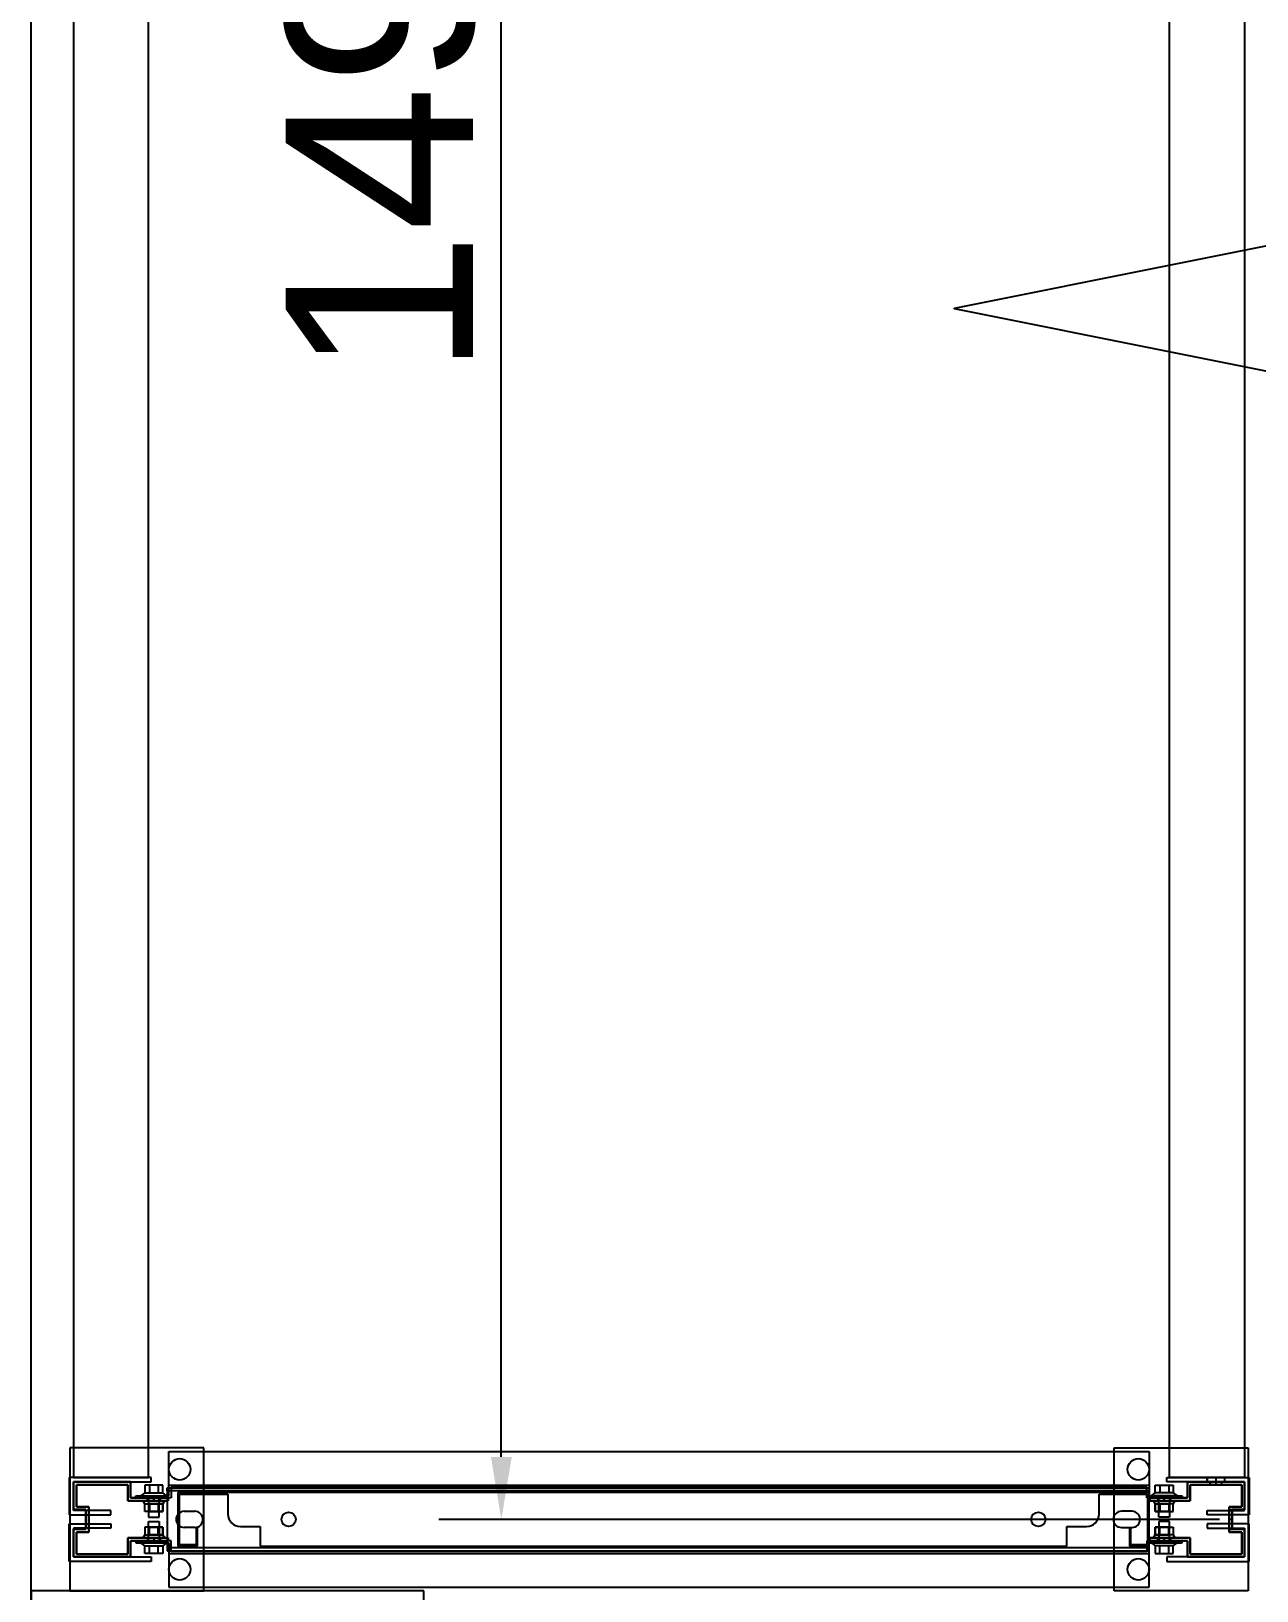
# Model space of a CAD drawing. Header units: millimetres. Extents: x 15382 to 37298, y 7351 to 31127.
# Drawn here: x 23131 to 23818, y 21112 to 21985 of the extents above; entities that cross this region are included whole.
import ezdxf

# ---------------------------------------------------------------- set-up
doc = ezdxf.new("R2010")
doc.units = ezdxf.units.MM
for name, color, linetype in [('01', 7, 'Continuous'), ('02', 3, 'Continuous'), ('03', 6, 'Continuous'), ('04', 30, 'Continuous'), ('05', 12, 'Continuous'), ('444-2', 5, 'Continuous'), ('M40', 3, 'Continuous'), ('M6', 7, 'Continuous'), ('動線', 6, 'Continuous'), ('標的物', 1, 'Continuous'), ('標註', 252, 'Continuous')]:
    doc.layers.add(name, color=color, linetype=linetype)
doc.styles.get("Standard").update_dxf_attribs({"font": 'arial.ttf'})
doc.dimstyles.new('ISO-25', dxfattribs={"dimtxt": 2.5, "dimasz": 2.5, "dimexe": 1.25, "dimexo": 0.625, "dimtad": 1, "dimtxsty": 'Standard', "dimcen": 2.5, "dimadec": 0, "dimazin": 0, "dimtfac": 1, "dimtmove": 0, "dimatfit": 3, "dimfxl": 1, "dimarcsym": 0})

# ---------------------------------------------------------------- blocks, each defined once
blk = doc.blocks.new('*D613')
at = {"layer": 'Defpoints', "color": 0, "transparency": 16777216}
for p in [(23394.55, 22643.66), (23803.9, 22643.66), (23803.9, 21151.66)]:
    blk.add_point(p, dxfattribs=at)
at = {"layer": '標註', "color": 0, "lineweight": -2, "transparency": 16777216}
for p, q in [((23796.9, 22643.66), (23359.55, 22643.66)), ((23394.55, 21186.66), (23394.55, 22608.66)), ((23796.9, 21151.66), (23359.55, 21151.66))]:
    blk.add_line(p, q, dxfattribs=at)
at = {"layer": '標註', "color": 0, "transparency": 16777216}
for points in [[(23388.72, 22608.66), (23400.39, 22608.66), (23394.55, 22643.66)], [(23388.72, 21186.66), (23400.39, 21186.66), (23394.55, 21151.66)]]:
    blk.add_solid(points, dxfattribs=at)
at = {"layer": '標註', "color": 0, "transparency": 16777216, "insert": (23326.94, 21954.38), "char_height": 105, "attachment_point": 5, "rotation": 90}
blk.add_mtext('1492', dxfattribs=at)

msp = doc.modelspace()

# ---------------------------------------------------------------- linework, layer by layer
at = {"layer": '01'}
for p, q in [((23207.397, 21167.664), (23207.397, 21169.264)), ((23207.397, 21169.264), (23757.398, 21169.264)), ((23757.398, 21167.664), (23207.397, 21167.664)), ((23207.397, 21167.664), (23207.397, 21135.664)), ((23757.398, 21169.264), (23757.398, 21167.664)), ((23212.397, 21151.664), (23212.397, 21151.664)), ((23216.897, 21156.164), (23222.897, 21156.164)), ((23227.397, 21151.664), (23227.397, 21151.664)), ((23737.398, 21151.664), (23737.398, 21151.664)), ((23747.898, 21156.164), (23741.898, 21156.164)), ((23752.398, 21151.664), (23752.398, 21151.664)), ((23222.897, 21147.164), (23216.897, 21147.164)), ((23741.898, 21147.164), (23747.898, 21147.164)), ((23757.398, 21135.664), (23207.397, 21135.664)), ((23207.397, 21135.664), (23207.397, 21134.064)), ((23207.397, 21134.064), (23757.398, 21134.064)), ((23757.398, 21134.064), (23757.398, 21135.664))]:
    msp.add_line(p, q, dxfattribs=at)
for centre, start, end in [((23216.897, 21151.664), 90, 180), ((23216.897, 21151.664), 180, 270), ((23222.897, 21151.664), 0, 90), ((23222.897, 21151.664), 270, 0), ((23741.898, 21151.664), 90, 180), ((23741.898, 21151.664), 180, 270), ((23747.898, 21151.664), 0, 90), ((23747.898, 21151.664), 270, 0)]:
    msp.add_arc(centre, 4.5, start, end, dxfattribs=at)
at = {"layer": '02'}
for p, q in [((23227.897, 21191.664), (23152.897, 21191.664)), ((23152.897, 21191.664), (23152.897, 21111.664)), ((23227.897, 21111.664), (23227.897, 21191.664)), ((23737.898, 21111.664), (23737.898, 21191.664)), ((23737.898, 21191.664), (23812.898, 21191.664)), ((23812.898, 21191.664), (23812.898, 21111.664)), ((23152.897, 21111.664), (23227.897, 21111.664)), ((23812.898, 21111.664), (23737.898, 21111.664))]:
    msp.add_line(p, q, dxfattribs=at)
at = {"layer": '02', "lineweight": -3}
for centre in [(23214.397, 21179.664), (23751.398, 21179.664), (23214.397, 21123.664), (23751.398, 21123.664)]:
    msp.add_circle(centre, 6, dxfattribs=at)
at = {"layer": '03'}
for points in [[(23196.897, 21175.164), (23196.897, 22620.164), (23154.897, 22620.164), (23154.897, 21175.164)], [(23768.898, 21175.164), (23768.898, 22620.164), (23810.898, 22620.164), (23810.898, 21175.164)]]:
    msp.add_lwpolyline(points, close=True, dxfattribs=at)
at = {"layer": '04'}
for p, q in [((23208.397, 21164.864), (23208.397, 21189.664)), ((23208.397, 21189.664), (23757.398, 21189.664)), ((23757.398, 21189.664), (23757.398, 21164.864)), ((23208.397, 21164.864), (23208.397, 21170.864)), ((23208.397, 21170.864), (23757.398, 21170.864)), ((23756.198, 21169.664), (23209.597, 21169.664)), ((23209.597, 21169.664), (23209.597, 21163.664)), ((23756.198, 21169.664), (23209.597, 21169.664)), ((23209.597, 21169.664), (23209.597, 21163.664)), ((23756.198, 21163.664), (23756.198, 21169.664)), ((23756.198, 21163.664), (23756.198, 21169.664)), ((23757.398, 21170.864), (23757.398, 21164.864)), ((23189.897, 21163.664), (23189.897, 21164.864)), ((23189.897, 21164.864), (23208.397, 21164.864)), ((23189.897, 21163.664), (23189.897, 21164.864)), ((23189.897, 21164.864), (23208.397, 21164.864)), ((23209.597, 21163.664), (23189.897, 21163.664)), ((23209.597, 21163.664), (23189.897, 21163.664)), ((23775.898, 21163.664), (23756.198, 21163.664)), ((23775.898, 21163.664), (23756.198, 21163.664)), ((23757.398, 21164.864), (23775.898, 21164.864)), ((23757.398, 21164.864), (23775.898, 21164.864)), ((23775.898, 21164.864), (23775.898, 21163.664)), ((23775.898, 21164.864), (23775.898, 21163.664)), ((23209.597, 21139.664), (23189.897, 21139.664)), ((23189.897, 21139.664), (23189.897, 21138.464)), ((23209.597, 21139.664), (23189.897, 21139.664)), ((23189.897, 21139.664), (23189.897, 21138.464)), ((23189.897, 21138.464), (23208.397, 21138.464)), ((23189.897, 21138.464), (23208.397, 21138.464)), ((23208.397, 21138.464), (23208.397, 21132.464)), ((23208.397, 21138.464), (23208.397, 21113.664)), ((23209.597, 21133.664), (23209.597, 21139.664)), ((23209.597, 21133.664), (23209.597, 21139.664)), ((23756.198, 21133.664), (23209.597, 21133.664)), ((23756.198, 21133.664), (23209.597, 21133.664)), ((23775.898, 21139.664), (23756.198, 21139.664)), ((23756.198, 21139.664), (23756.198, 21133.664)), ((23775.898, 21139.664), (23756.198, 21139.664)), ((23756.198, 21139.664), (23756.198, 21133.664)), ((23757.398, 21138.464), (23775.898, 21138.464)), ((23757.398, 21132.464), (23757.398, 21138.464)), ((23757.398, 21138.464), (23775.898, 21138.464)), ((23757.398, 21113.664), (23757.398, 21138.464)), ((23775.898, 21138.464), (23775.898, 21139.664)), ((23775.898, 21138.464), (23775.898, 21139.664)), ((23208.397, 21132.464), (23757.398, 21132.464)), ((23208.397, 21113.664), (23757.398, 21113.664))]:
    msp.add_line(p, q, dxfattribs=at)
at = {"layer": '04', "lineweight": -3}
for p, q in [((23196.397, 21164.864), (23203.397, 21164.864)), ((23196.397, 21163.664), (23196.397, 21164.864)), ((23203.397, 21163.664), (23196.397, 21163.664)), ((23199.897, 21164.864), (23203.397, 21164.864)), ((23199.897, 21163.664), (23199.897, 21164.864)), ((23203.397, 21163.664), (23199.897, 21163.664)), ((23203.397, 21164.864), (23203.397, 21163.664)), ((23203.397, 21164.864), (23203.397, 21163.664)), ((23769.398, 21164.864), (23762.398, 21164.864)), ((23762.398, 21164.864), (23762.398, 21163.664)), ((23765.898, 21164.864), (23762.398, 21164.864)), ((23762.398, 21164.864), (23762.398, 21163.664)), ((23762.398, 21163.664), (23769.398, 21163.664)), ((23762.398, 21163.664), (23765.898, 21163.664)), ((23765.898, 21163.664), (23765.898, 21164.864)), ((23769.398, 21163.664), (23769.398, 21164.864)), ((23203.397, 21139.664), (23196.397, 21139.664)), ((23196.397, 21139.664), (23196.397, 21138.464)), ((23196.397, 21138.464), (23203.397, 21138.464)), ((23203.397, 21139.664), (23199.897, 21139.664)), ((23199.897, 21139.664), (23199.897, 21138.464)), ((23199.897, 21138.464), (23203.397, 21138.464)), ((23203.397, 21138.464), (23203.397, 21139.664)), ((23203.397, 21138.464), (23203.397, 21139.664)), ((23762.398, 21138.464), (23762.398, 21139.664)), ((23762.398, 21139.664), (23769.398, 21139.664)), ((23762.398, 21138.464), (23762.398, 21139.664)), ((23762.398, 21139.664), (23765.898, 21139.664)), ((23769.398, 21138.464), (23762.398, 21138.464)), ((23765.898, 21138.464), (23762.398, 21138.464)), ((23765.898, 21139.664), (23765.898, 21138.464)), ((23769.398, 21139.664), (23769.398, 21138.464))]:
    msp.add_line(p, q, dxfattribs=at)
at = {"layer": '05'}
for p, q in [((23198.397, 21175.164), (23152.397, 21175.164)), ((23152.397, 21175.164), (23152.397, 21155.664)), ((23154.897, 21156.664), (23154.897, 21172.664)), ((23154.897, 21172.664), (23198.397, 21172.664)), ((23198.397, 21172.664), (23198.397, 21175.164)), ((23767.398, 21172.664), (23767.398, 21175.164)), ((23767.398, 21175.164), (23813.398, 21175.164)), ((23810.898, 21172.664), (23767.398, 21172.664)), ((23789.919, 21172.664), (23789.919, 21175.164)), ((23794.898, 21172.664), (23794.898, 21175.164)), ((23799.876, 21172.664), (23799.876, 21175.164)), ((23810.898, 21156.664), (23810.898, 21172.664)), ((23813.398, 21175.164), (23813.398, 21155.664)), ((23152.397, 21156.664), (23152.397, 21154.164)), ((23152.397, 21154.164), (23175.897, 21154.164)), ((23175.897, 21156.664), (23154.897, 21156.664)), ((23175.897, 21154.164), (23175.897, 21156.664)), ((23789.898, 21154.164), (23789.898, 21156.664)), ((23789.898, 21156.664), (23810.898, 21156.664)), ((23813.398, 21154.164), (23789.898, 21154.164)), ((23813.398, 21156.664), (23813.398, 21154.164)), ((23152.397, 21146.664), (23152.397, 21149.164)), ((23152.397, 21149.164), (23175.897, 21149.164)), ((23152.397, 21128.164), (23152.397, 21147.664)), ((23175.897, 21146.664), (23154.897, 21146.664)), ((23154.897, 21146.664), (23154.897, 21130.664)), ((23175.897, 21149.164), (23175.897, 21146.664)), ((23813.398, 21149.164), (23789.898, 21149.164)), ((23789.898, 21149.164), (23789.898, 21146.664)), ((23789.898, 21146.664), (23810.898, 21146.664)), ((23810.898, 21146.664), (23810.898, 21130.664)), ((23813.398, 21146.664), (23813.398, 21149.164)), ((23813.398, 21128.164), (23813.398, 21147.664)), ((23198.397, 21128.164), (23152.397, 21128.164)), ((23154.897, 21130.664), (23198.397, 21130.664)), ((23198.397, 21130.664), (23198.397, 21128.164)), ((23810.898, 21130.664), (23767.398, 21130.664)), ((23767.398, 21130.664), (23767.398, 21128.164)), ((23767.398, 21128.164), (23813.398, 21128.164))]:
    msp.add_line(p, q, dxfattribs=at)
at = {"layer": '05', "lineweight": -3}
for p, q in [((23799.876, 21175.164), (23789.919, 21175.164)), ((23789.919, 21175.164), (23789.919, 21172.664)), ((23794.898, 21175.164), (23789.919, 21175.164)), ((23789.919, 21175.164), (23789.919, 21172.664)), ((23789.919, 21172.664), (23799.876, 21172.664)), ((23789.919, 21172.664), (23794.898, 21172.664)), ((23794.898, 21172.664), (23794.898, 21175.164)), ((23799.876, 21172.664), (23799.876, 21175.164))]:
    msp.add_line(p, q, dxfattribs=at)
at = {"layer": '444-2'}
for p, q in [((23757.398, 21166.664), (23213.397, 21166.664)), ((23213.397, 21166.664), (23213.397, 21136.664)), ((23214.197, 21137.464), (23214.197, 21165.864)), ((23214.197, 21165.864), (23241.397, 21165.864)), ((23241.397, 21165.864), (23241.397, 21154.664)), ((23729.398, 21154.664), (23729.398, 21165.864)), ((23729.398, 21165.864), (23756.598, 21165.864)), ((23757.398, 21166.664), (23756.598, 21166.664)), ((23756.598, 21165.864), (23756.598, 21137.464)), ((23757.398, 21165.864), (23757.398, 21166.664)), ((23757.398, 21136.664), (23757.398, 21166.664)), ((23224.397, 21146.664), (23223.597, 21146.664)), ((23223.597, 21146.664), (23223.597, 21137.464)), ((23224.397, 21136.664), (23224.397, 21146.664)), ((23248.397, 21147.664), (23259.397, 21147.664)), ((23259.397, 21147.664), (23259.397, 21136.664)), ((23711.398, 21136.664), (23711.398, 21147.664)), ((23711.398, 21147.664), (23722.398, 21147.664)), ((23747.198, 21146.664), (23746.398, 21146.664)), ((23746.398, 21146.664), (23746.398, 21136.664)), ((23747.198, 21137.464), (23747.198, 21146.664)), ((23213.397, 21136.664), (23224.397, 21136.664)), ((23223.597, 21137.464), (23214.197, 21137.464)), ((23259.397, 21136.664), (23711.398, 21136.664)), ((23746.398, 21136.664), (23757.398, 21136.664)), ((23756.598, 21137.464), (23747.198, 21137.464))]:
    msp.add_line(p, q, dxfattribs=at)
for centre in [(23275.397, 21151.664), (23695.398, 21151.664)]:
    msp.add_circle(centre, 4, dxfattribs=at)
for centre, start, end in [((23248.397, 21154.664), 180, 270), ((23722.398, 21154.664), 270, 0)]:
    msp.add_arc(centre, 7, start, end, dxfattribs=at)
at = {"layer": 'M40'}
for p, q in [((23186.897, 21172.664), (23154.897, 21172.664)), ((23154.897, 21172.664), (23154.897, 21157.164)), ((23154.897, 21157.164), (23154.897, 21172.664)), ((23154.897, 21172.664), (23186.897, 21172.664)), ((23156.497, 21158.764), (23156.497, 21171.064)), ((23156.497, 21171.064), (23185.297, 21171.064)), ((23185.297, 21171.064), (23156.497, 21171.064)), ((23156.497, 21171.064), (23156.497, 21158.764)), ((23185.297, 21171.064), (23185.297, 21162.064)), ((23185.297, 21162.064), (23185.297, 21171.064)), ((23186.897, 21163.664), (23186.897, 21172.664)), ((23186.897, 21172.664), (23186.897, 21163.664)), ((23778.898, 21163.664), (23778.898, 21172.664)), ((23778.898, 21172.664), (23810.898, 21172.664)), ((23810.898, 21172.664), (23778.898, 21172.664)), ((23778.898, 21172.664), (23778.898, 21163.664)), ((23809.298, 21171.064), (23780.498, 21171.064)), ((23780.498, 21171.064), (23780.498, 21162.064)), ((23780.498, 21162.064), (23780.498, 21171.064)), ((23780.498, 21171.064), (23809.298, 21171.064)), ((23791.648, 21171.064), (23791.648, 21172.664)), ((23794.898, 21171.064), (23794.898, 21172.664)), ((23798.148, 21171.064), (23798.148, 21172.664)), ((23809.298, 21158.764), (23809.298, 21171.064)), ((23809.298, 21171.064), (23809.298, 21158.764)), ((23810.898, 21172.664), (23810.898, 21157.164)), ((23810.898, 21157.164), (23810.898, 21172.664)), ((23185.297, 21163.664), (23185.297, 21162.064)), ((23185.297, 21162.064), (23207.897, 21162.064)), ((23185.297, 21162.064), (23186.897, 21162.064)), ((23207.897, 21162.064), (23185.297, 21162.064)), ((23207.897, 21163.664), (23186.897, 21163.664)), ((23186.897, 21163.664), (23207.897, 21163.664)), ((23196.397, 21163.664), (23196.397, 21162.064)), ((23199.897, 21163.664), (23199.897, 21162.064)), ((23203.397, 21163.664), (23203.397, 21162.064)), ((23207.897, 21162.064), (23207.897, 21163.664)), ((23207.897, 21163.664), (23207.897, 21162.064)), ((23757.898, 21162.064), (23757.898, 21163.664)), ((23757.898, 21163.664), (23778.898, 21163.664)), ((23778.898, 21163.664), (23757.898, 21163.664)), ((23757.898, 21163.664), (23757.898, 21162.064)), ((23780.498, 21162.064), (23757.898, 21162.064)), ((23757.898, 21162.064), (23780.498, 21162.064)), ((23762.398, 21163.664), (23762.398, 21162.064)), ((23765.898, 21163.664), (23765.898, 21162.064)), ((23769.398, 21163.664), (23769.398, 21162.064)), ((23780.498, 21162.064), (23778.898, 21162.064)), ((23780.498, 21163.664), (23780.498, 21162.064)), ((23154.897, 21157.164), (23161.897, 21157.164)), ((23161.897, 21157.164), (23154.897, 21157.164)), ((23163.497, 21158.764), (23156.497, 21158.764)), ((23156.497, 21158.764), (23163.497, 21158.764)), ((23161.897, 21157.164), (23161.897, 21146.164)), ((23161.897, 21146.164), (23161.897, 21157.164)), ((23163.497, 21144.564), (23163.497, 21158.764)), ((23163.497, 21158.764), (23163.497, 21144.564)), ((23802.298, 21144.564), (23802.298, 21158.764)), ((23802.298, 21158.764), (23809.298, 21158.764)), ((23809.298, 21158.764), (23802.298, 21158.764)), ((23802.298, 21158.764), (23802.298, 21144.564)), ((23810.898, 21157.164), (23803.898, 21157.164)), ((23803.898, 21157.164), (23803.898, 21146.164)), ((23803.898, 21146.164), (23803.898, 21157.164)), ((23803.898, 21157.164), (23810.898, 21157.164)), ((23161.897, 21146.164), (23154.897, 21146.164)), ((23154.897, 21146.164), (23154.897, 21130.664)), ((23154.897, 21130.664), (23154.897, 21146.164)), ((23154.897, 21146.164), (23161.897, 21146.164)), ((23156.497, 21132.264), (23156.497, 21144.564)), ((23156.497, 21144.564), (23163.497, 21144.564)), ((23163.497, 21144.564), (23156.497, 21144.564)), ((23156.497, 21144.564), (23156.497, 21132.264)), ((23803.898, 21146.164), (23802.298, 21146.164)), ((23809.298, 21144.564), (23802.298, 21144.564)), ((23802.298, 21144.564), (23809.298, 21144.564)), ((23803.898, 21146.164), (23810.898, 21146.164)), ((23810.898, 21146.164), (23803.898, 21146.164)), ((23809.298, 21132.264), (23809.298, 21144.564)), ((23809.298, 21144.564), (23809.298, 21132.264)), ((23810.898, 21146.164), (23810.898, 21130.664)), ((23810.898, 21130.664), (23810.898, 21146.164)), ((23207.897, 21141.264), (23185.297, 21141.264)), ((23185.297, 21141.264), (23185.297, 21132.264)), ((23185.297, 21139.664), (23185.297, 21141.264)), ((23185.297, 21141.264), (23207.897, 21141.264)), ((23185.297, 21132.264), (23185.297, 21141.264)), ((23185.297, 21141.264), (23186.897, 21141.264)), ((23186.897, 21130.664), (23186.897, 21139.664)), ((23186.897, 21139.664), (23207.897, 21139.664)), ((23207.897, 21139.664), (23186.897, 21139.664)), ((23186.897, 21139.664), (23186.897, 21130.664)), ((23196.397, 21141.264), (23196.397, 21139.664)), ((23199.897, 21141.264), (23199.897, 21139.664)), ((23203.397, 21141.264), (23203.397, 21139.664)), ((23207.897, 21139.664), (23207.897, 21141.264)), ((23207.897, 21141.264), (23207.897, 21139.664)), ((23757.898, 21139.664), (23757.898, 21141.264)), ((23757.898, 21141.264), (23780.498, 21141.264)), ((23780.498, 21141.264), (23757.898, 21141.264)), ((23757.898, 21141.264), (23757.898, 21139.664)), ((23778.898, 21139.664), (23757.898, 21139.664)), ((23757.898, 21139.664), (23778.898, 21139.664)), ((23762.398, 21141.264), (23762.398, 21139.664)), ((23765.898, 21141.264), (23765.898, 21139.664)), ((23769.398, 21141.264), (23769.398, 21139.664)), ((23780.498, 21141.264), (23778.898, 21141.264)), ((23778.898, 21130.664), (23778.898, 21139.664)), ((23778.898, 21139.664), (23778.898, 21130.664)), ((23780.498, 21141.264), (23780.498, 21132.264)), ((23780.498, 21139.664), (23780.498, 21141.264)), ((23780.498, 21132.264), (23780.498, 21141.264)), ((23154.897, 21130.664), (23186.897, 21130.664)), ((23186.897, 21130.664), (23154.897, 21130.664)), ((23185.297, 21132.264), (23156.497, 21132.264)), ((23156.497, 21132.264), (23185.297, 21132.264)), ((23810.898, 21130.664), (23778.898, 21130.664)), ((23778.898, 21130.664), (23810.898, 21130.664)), ((23780.498, 21132.264), (23809.298, 21132.264)), ((23809.298, 21132.264), (23780.498, 21132.264))]:
    msp.add_line(p, q, dxfattribs=at)
at = {"layer": 'M40', "lineweight": -3}
for p, q in [((23798.148, 21172.664), (23791.648, 21172.664)), ((23791.648, 21172.664), (23791.648, 21171.064)), ((23794.898, 21172.664), (23791.648, 21172.664)), ((23791.648, 21172.664), (23791.648, 21171.064)), ((23791.648, 21171.064), (23798.148, 21171.064)), ((23791.648, 21171.064), (23794.898, 21171.064)), ((23794.898, 21171.064), (23794.898, 21172.664)), ((23798.148, 21171.064), (23798.148, 21172.664)), ((23196.397, 21163.664), (23203.397, 21163.664)), ((23196.397, 21162.064), (23196.397, 21163.664)), ((23203.397, 21162.064), (23196.397, 21162.064)), ((23199.897, 21163.664), (23203.397, 21163.664)), ((23199.897, 21162.064), (23199.897, 21163.664)), ((23203.397, 21162.064), (23199.897, 21162.064)), ((23203.397, 21163.664), (23203.397, 21162.064)), ((23203.397, 21163.664), (23203.397, 21162.064)), ((23769.398, 21163.664), (23762.398, 21163.664)), ((23762.398, 21163.664), (23762.398, 21162.064)), ((23765.898, 21163.664), (23762.398, 21163.664)), ((23762.398, 21163.664), (23762.398, 21162.064)), ((23762.398, 21162.064), (23769.398, 21162.064)), ((23762.398, 21162.064), (23765.898, 21162.064)), ((23765.898, 21162.064), (23765.898, 21163.664)), ((23769.398, 21162.064), (23769.398, 21163.664)), ((23802.298, 21146.164), (23802.298, 21157.164)), ((23802.298, 21157.164), (23803.898, 21157.164)), ((23802.298, 21151.664), (23802.298, 21146.164)), ((23803.898, 21151.664), (23802.298, 21151.664)), ((23803.898, 21157.164), (23803.898, 21146.164)), ((23803.898, 21146.164), (23803.898, 21151.664)), ((23803.898, 21146.164), (23802.298, 21146.164)), ((23802.298, 21146.164), (23803.898, 21146.164)), ((23203.397, 21141.264), (23196.397, 21141.264)), ((23196.397, 21141.264), (23196.397, 21139.664)), ((23196.397, 21139.664), (23203.397, 21139.664)), ((23203.397, 21141.264), (23199.897, 21141.264)), ((23199.897, 21141.264), (23199.897, 21139.664)), ((23199.897, 21139.664), (23203.397, 21139.664)), ((23203.397, 21139.664), (23203.397, 21141.264)), ((23203.397, 21139.664), (23203.397, 21141.264)), ((23762.398, 21139.664), (23762.398, 21141.264)), ((23762.398, 21141.264), (23769.398, 21141.264)), ((23762.398, 21139.664), (23762.398, 21141.264)), ((23762.398, 21141.264), (23765.898, 21141.264)), ((23769.398, 21139.664), (23762.398, 21139.664)), ((23765.898, 21139.664), (23762.398, 21139.664)), ((23765.898, 21141.264), (23765.898, 21139.664)), ((23769.398, 21141.264), (23769.398, 21139.664))]:
    msp.add_line(p, q, dxfattribs=at)
at = {"layer": 'M6'}
for p, q in [((23204.897, 21170.864), (23194.897, 21170.864)), ((23194.897, 21170.864), (23194.897, 21166.564)), ((23204.897, 21170.864), (23194.897, 21170.864)), ((23194.897, 21170.864), (23194.897, 21166.564)), ((23197.397, 21170.864), (23197.397, 21166.564)), ((23202.397, 21170.864), (23202.397, 21166.564)), ((23204.897, 21166.564), (23204.897, 21170.864)), ((23204.897, 21166.564), (23204.897, 21170.864)), ((23760.898, 21166.564), (23760.898, 21170.864)), ((23760.898, 21170.864), (23770.898, 21170.864)), ((23760.898, 21166.564), (23760.898, 21170.864)), ((23760.898, 21170.864), (23770.898, 21170.864)), ((23763.398, 21170.864), (23763.398, 21166.564)), ((23768.398, 21170.864), (23768.398, 21166.564)), ((23770.898, 21170.864), (23770.898, 21166.564)), ((23770.898, 21170.864), (23770.898, 21166.564)), ((23194.897, 21166.564), (23192.897, 21165.064)), ((23192.897, 21165.064), (23192.897, 21164.864)), ((23192.897, 21164.864), (23196.897, 21164.864)), ((23193.897, 21161.864), (23193.897, 21162.064)), ((23193.897, 21162.064), (23205.897, 21162.064)), ((23194.897, 21160.364), (23193.897, 21161.864)), ((23194.897, 21166.564), (23204.897, 21166.564)), ((23194.897, 21156.064), (23194.897, 21160.364)), ((23194.897, 21160.364), (23204.897, 21160.364)), ((23194.897, 21156.064), (23194.897, 21160.364)), ((23194.897, 21156.064), (23194.897, 21160.364)), ((23194.897, 21160.364), (23202.397, 21160.364)), ((23196.897, 21164.864), (23196.897, 21152.864)), ((23204.897, 21160.364), (23197.397, 21160.364)), ((23197.397, 21160.364), (23197.397, 21156.064)), ((23202.397, 21160.364), (23202.397, 21156.064)), ((23202.897, 21152.864), (23202.897, 21164.864)), ((23202.897, 21164.864), (23206.897, 21164.864)), ((23206.897, 21165.064), (23204.897, 21166.564)), ((23205.897, 21161.864), (23204.897, 21160.364)), ((23204.897, 21160.364), (23204.897, 21156.064)), ((23204.897, 21160.364), (23204.897, 21156.064)), ((23204.897, 21156.064), (23204.897, 21160.364)), ((23205.897, 21162.064), (23205.897, 21161.864)), ((23206.897, 21164.864), (23206.897, 21165.064)), ((23758.898, 21165.064), (23760.898, 21166.564)), ((23758.898, 21164.864), (23758.898, 21165.064)), ((23762.898, 21164.864), (23758.898, 21164.864)), ((23771.898, 21162.064), (23759.898, 21162.064)), ((23759.898, 21162.064), (23759.898, 21161.864)), ((23759.898, 21161.864), (23760.898, 21160.364)), ((23770.898, 21166.564), (23760.898, 21166.564)), ((23760.898, 21160.364), (23760.898, 21156.064)), ((23770.898, 21160.364), (23760.898, 21160.364)), ((23760.898, 21160.364), (23760.898, 21156.064)), ((23760.898, 21156.064), (23760.898, 21160.364)), ((23760.898, 21160.364), (23768.398, 21160.364)), ((23762.898, 21152.864), (23762.898, 21164.864)), ((23770.898, 21160.364), (23763.398, 21160.364)), ((23763.398, 21160.364), (23763.398, 21156.064)), ((23768.398, 21160.364), (23768.398, 21156.064)), ((23768.898, 21164.864), (23768.898, 21152.864)), ((23772.898, 21164.864), (23768.898, 21164.864)), ((23770.898, 21166.564), (23772.898, 21165.064)), ((23770.898, 21160.364), (23771.898, 21161.864)), ((23770.898, 21156.064), (23770.898, 21160.364)), ((23770.898, 21156.064), (23770.898, 21160.364)), ((23770.898, 21156.064), (23770.898, 21160.364)), ((23771.898, 21161.864), (23771.898, 21162.064)), ((23772.898, 21165.064), (23772.898, 21164.864)), ((23204.897, 21156.064), (23194.897, 21156.064)), ((23204.897, 21156.064), (23194.897, 21156.064)), ((23202.397, 21156.064), (23194.897, 21156.064)), ((23196.897, 21152.864), (23202.897, 21152.864)), ((23196.897, 21138.464), (23196.897, 21150.464)), ((23196.897, 21150.464), (23202.897, 21150.464)), ((23197.397, 21156.064), (23204.897, 21156.064)), ((23202.897, 21150.464), (23202.897, 21138.464)), ((23760.898, 21156.064), (23770.898, 21156.064)), ((23760.898, 21156.064), (23770.898, 21156.064)), ((23768.398, 21156.064), (23760.898, 21156.064)), ((23768.898, 21152.864), (23762.898, 21152.864)), ((23768.898, 21150.464), (23762.898, 21150.464)), ((23762.898, 21150.464), (23762.898, 21138.464)), ((23763.398, 21156.064), (23770.898, 21156.064)), ((23768.898, 21138.464), (23768.898, 21150.464)), ((23194.897, 21142.964), (23193.897, 21141.464)), ((23193.897, 21141.464), (23193.897, 21141.264)), ((23204.897, 21147.264), (23194.897, 21147.264)), ((23194.897, 21147.264), (23194.897, 21142.964)), ((23204.897, 21147.264), (23194.897, 21147.264)), ((23194.897, 21147.264), (23194.897, 21142.964)), ((23194.897, 21147.264), (23194.897, 21142.964)), ((23202.397, 21147.264), (23194.897, 21147.264)), ((23194.897, 21142.964), (23204.897, 21142.964)), ((23194.897, 21142.964), (23202.397, 21142.964)), ((23197.397, 21142.964), (23197.397, 21147.264)), ((23197.397, 21147.264), (23204.897, 21147.264)), ((23204.897, 21142.964), (23197.397, 21142.964)), ((23202.397, 21142.964), (23202.397, 21147.264)), ((23204.897, 21142.964), (23204.897, 21147.264)), ((23204.897, 21142.964), (23204.897, 21147.264)), ((23204.897, 21147.264), (23204.897, 21142.964)), ((23205.897, 21141.464), (23204.897, 21142.964)), ((23205.897, 21141.264), (23205.897, 21141.464)), ((23759.898, 21141.464), (23760.898, 21142.964)), ((23759.898, 21141.264), (23759.898, 21141.464)), ((23760.898, 21142.964), (23760.898, 21147.264)), ((23760.898, 21147.264), (23770.898, 21147.264)), ((23760.898, 21142.964), (23760.898, 21147.264)), ((23760.898, 21147.264), (23770.898, 21147.264)), ((23760.898, 21147.264), (23760.898, 21142.964)), ((23768.398, 21147.264), (23760.898, 21147.264)), ((23770.898, 21142.964), (23760.898, 21142.964)), ((23760.898, 21142.964), (23768.398, 21142.964)), ((23763.398, 21142.964), (23763.398, 21147.264)), ((23763.398, 21147.264), (23770.898, 21147.264)), ((23770.898, 21142.964), (23763.398, 21142.964)), ((23768.398, 21142.964), (23768.398, 21147.264)), ((23770.898, 21147.264), (23770.898, 21142.964)), ((23770.898, 21147.264), (23770.898, 21142.964)), ((23770.898, 21147.264), (23770.898, 21142.964)), ((23770.898, 21142.964), (23771.898, 21141.464)), ((23771.898, 21141.464), (23771.898, 21141.264)), ((23192.897, 21138.264), (23192.897, 21138.464)), ((23192.897, 21138.464), (23196.897, 21138.464)), ((23194.897, 21136.764), (23192.897, 21138.264)), ((23193.897, 21141.264), (23205.897, 21141.264)), ((23194.897, 21132.464), (23194.897, 21136.764)), ((23194.897, 21136.764), (23204.897, 21136.764)), ((23194.897, 21132.464), (23194.897, 21136.764)), ((23197.397, 21132.464), (23197.397, 21136.764)), ((23202.397, 21132.464), (23202.397, 21136.764)), ((23202.897, 21138.464), (23206.897, 21138.464)), ((23206.897, 21138.264), (23204.897, 21136.764)), ((23204.897, 21136.764), (23204.897, 21132.464)), ((23204.897, 21136.764), (23204.897, 21132.464)), ((23206.897, 21138.464), (23206.897, 21138.264)), ((23762.898, 21138.464), (23758.898, 21138.464)), ((23758.898, 21138.464), (23758.898, 21138.264)), ((23758.898, 21138.264), (23760.898, 21136.764)), ((23771.898, 21141.264), (23759.898, 21141.264)), ((23760.898, 21136.764), (23760.898, 21132.464)), ((23770.898, 21136.764), (23760.898, 21136.764)), ((23760.898, 21136.764), (23760.898, 21132.464)), ((23763.398, 21132.464), (23763.398, 21136.764)), ((23768.398, 21132.464), (23768.398, 21136.764)), ((23772.898, 21138.464), (23768.898, 21138.464)), ((23770.898, 21136.764), (23772.898, 21138.264)), ((23770.898, 21132.464), (23770.898, 21136.764)), ((23770.898, 21132.464), (23770.898, 21136.764)), ((23772.898, 21138.264), (23772.898, 21138.464)), ((23204.897, 21132.464), (23194.897, 21132.464)), ((23204.897, 21132.464), (23194.897, 21132.464)), ((23760.898, 21132.464), (23770.898, 21132.464)), ((23760.898, 21132.464), (23770.898, 21132.464))]:
    msp.add_line(p, q, dxfattribs=at)
at = {"layer": '動線', "lineweight": -3}
msp.add_lwpolyline([(23898.137, 21814.683), (24075.773, 21814.683), (24075.773, 21844.683), (23898.137, 21844.683), (23898.137, 21879.683), (23648.137, 21829.683), (23898.137, 21779.683), (23898.137, 21814.683)], dxfattribs=at)
at = {"layer": '標的物'}
for p, q in [((23131.193, 20291.664), (23131.193, 24601.56)), ((23351.193, 21111.664), (23131.193, 21111.664)), ((23131.193, 21111.664), (23131.193, 20291.664)), ((23351.193, 20291.664), (23351.193, 21111.664))]:
    msp.add_line(p, q, dxfattribs=at)

# ---------------------------------------------------------------- dimensions: what is measured, and where the dimension line sits
at = {"layer": '標註', "color": 8}
dim = msp.add_linear_dim(base=(23394.554, 22643.664), p1=(23803.898, 21151.664), p2=(23803.898, 22643.664), angle=90, dimstyle='ISO-25', override={"dimscale": 70, "dimtxt": 1.5, "dimasz": 0.5, "dimexe": 0.5, "dimexo": 0.1, "dimgap": 0.2}, dxfattribs=at)
dim.commit()
dim.dimension.update_dxf_attribs({"geometry": '*D613', "text_midpoint": (23394.554, 21954.375), "dimtype": 160})

doc.saveas('drawing.dxf')
